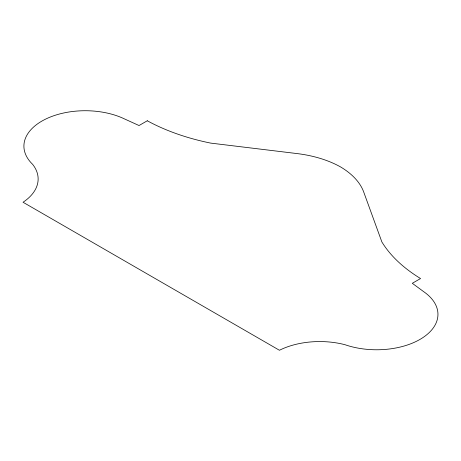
<?xml version="1.0" encoding="UTF-8"?>
<svg xmlns="http://www.w3.org/2000/svg" width="461" height="461" viewBox="0 0 461 461"><rect width="100%" height="100%" fill="white"/><g stroke="black" fill="none" stroke-linecap="round" stroke-linejoin="round"><path stroke-width="0.69" d="M147.284 120.776L139.043 125.536L124.608 118.984A61.336 35.411 0 0 0 45.391 119.22A61.336 35.411 0 0 0 32.65 164.358A61.301 35.393 0 0 1 23.05 202.246L279.441 350.268A61.301 35.393 0 0 1 345.058 344.73A61.336 35.411 0 0 0 423.244 337.371A61.336 35.411 0 0 0 423.647 291.634L412.307 283.302L420.547 278.542A178.067 102.803 0 0 1 381.869 241.939L363.792 192.243A88.356 51.01 0 0 0 340.587 166.945A88.356 51.01 0 0 0 296.769 153.542L210.694 143.106A178.067 102.803 0 0 1 147.284 120.776"/></g></svg>
